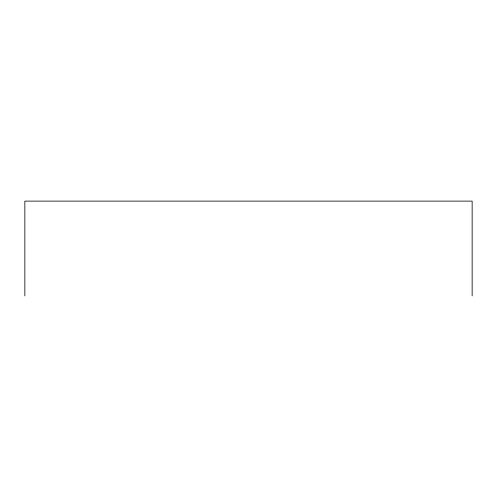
<?xml version="1.0" encoding="UTF-8"?>
<svg xmlns="http://www.w3.org/2000/svg" width="497" height="497" viewBox="0 0 497 497"><rect width="100%" height="100%" fill="white"/><g stroke="black" fill="none" stroke-linecap="round" stroke-linejoin="round"><path stroke-width="0.75" d="M472.15 295.883L472.15 201.117L24.85 201.117L24.85 295.883"/></g></svg>
